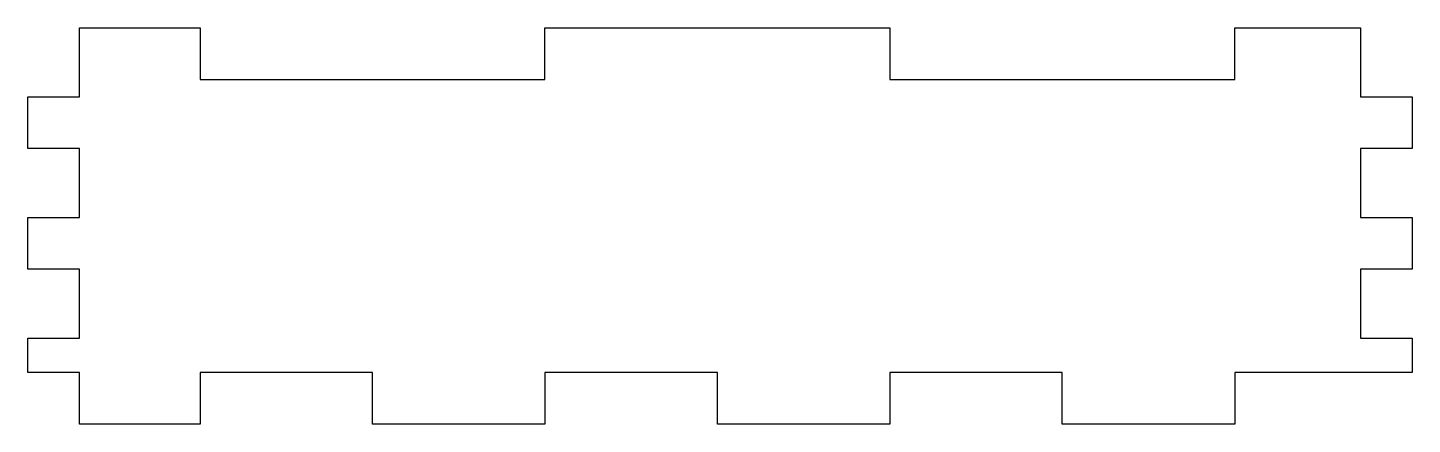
# Model space of a CAD drawing. Header units: millimetres. Extents: x 0 to 80.3, y 0 to 23.
import ezdxf

# ---------------------------------------------------------------- set-up
doc = ezdxf.new("R2010")
doc.units = ezdxf.units.MM
doc.layers.get('0').update_dxf_attribs({"linetype": 'CONTINUOUS'})

msp = doc.modelspace()

# ---------------------------------------------------------------- linework, layer by layer
msp.add_lwpolyline([(10, 23), (10, 20), (30, 20), (30, 23), (50, 23), (50, 20), (70, 20), (70, 23), (77.3, 23), (77.3, 19), (80.3, 19), (80.3, 16), (77.3, 16), (77.3, 12), (80.3, 12), (80.3, 9), (77.3, 9), (77.3, 5), (80.3, 5), (80.3, 3), (70, 3), (70, 0), (60, 0), (60, 3), (50, 3), (50, 0), (40, 0), (40, 3), (30, 3), (30, 0), (20, 0), (20, 3), (10, 3), (10, 0), (3, 0), (3, 3), (0, 3), (0, 5), (3, 5), (3, 9), (0, 9), (0, 12), (3, 12), (3, 16), (0, 16), (0, 19), (3, 19), (3, 23)], close=True)

doc.saveas('drawing.dxf')
